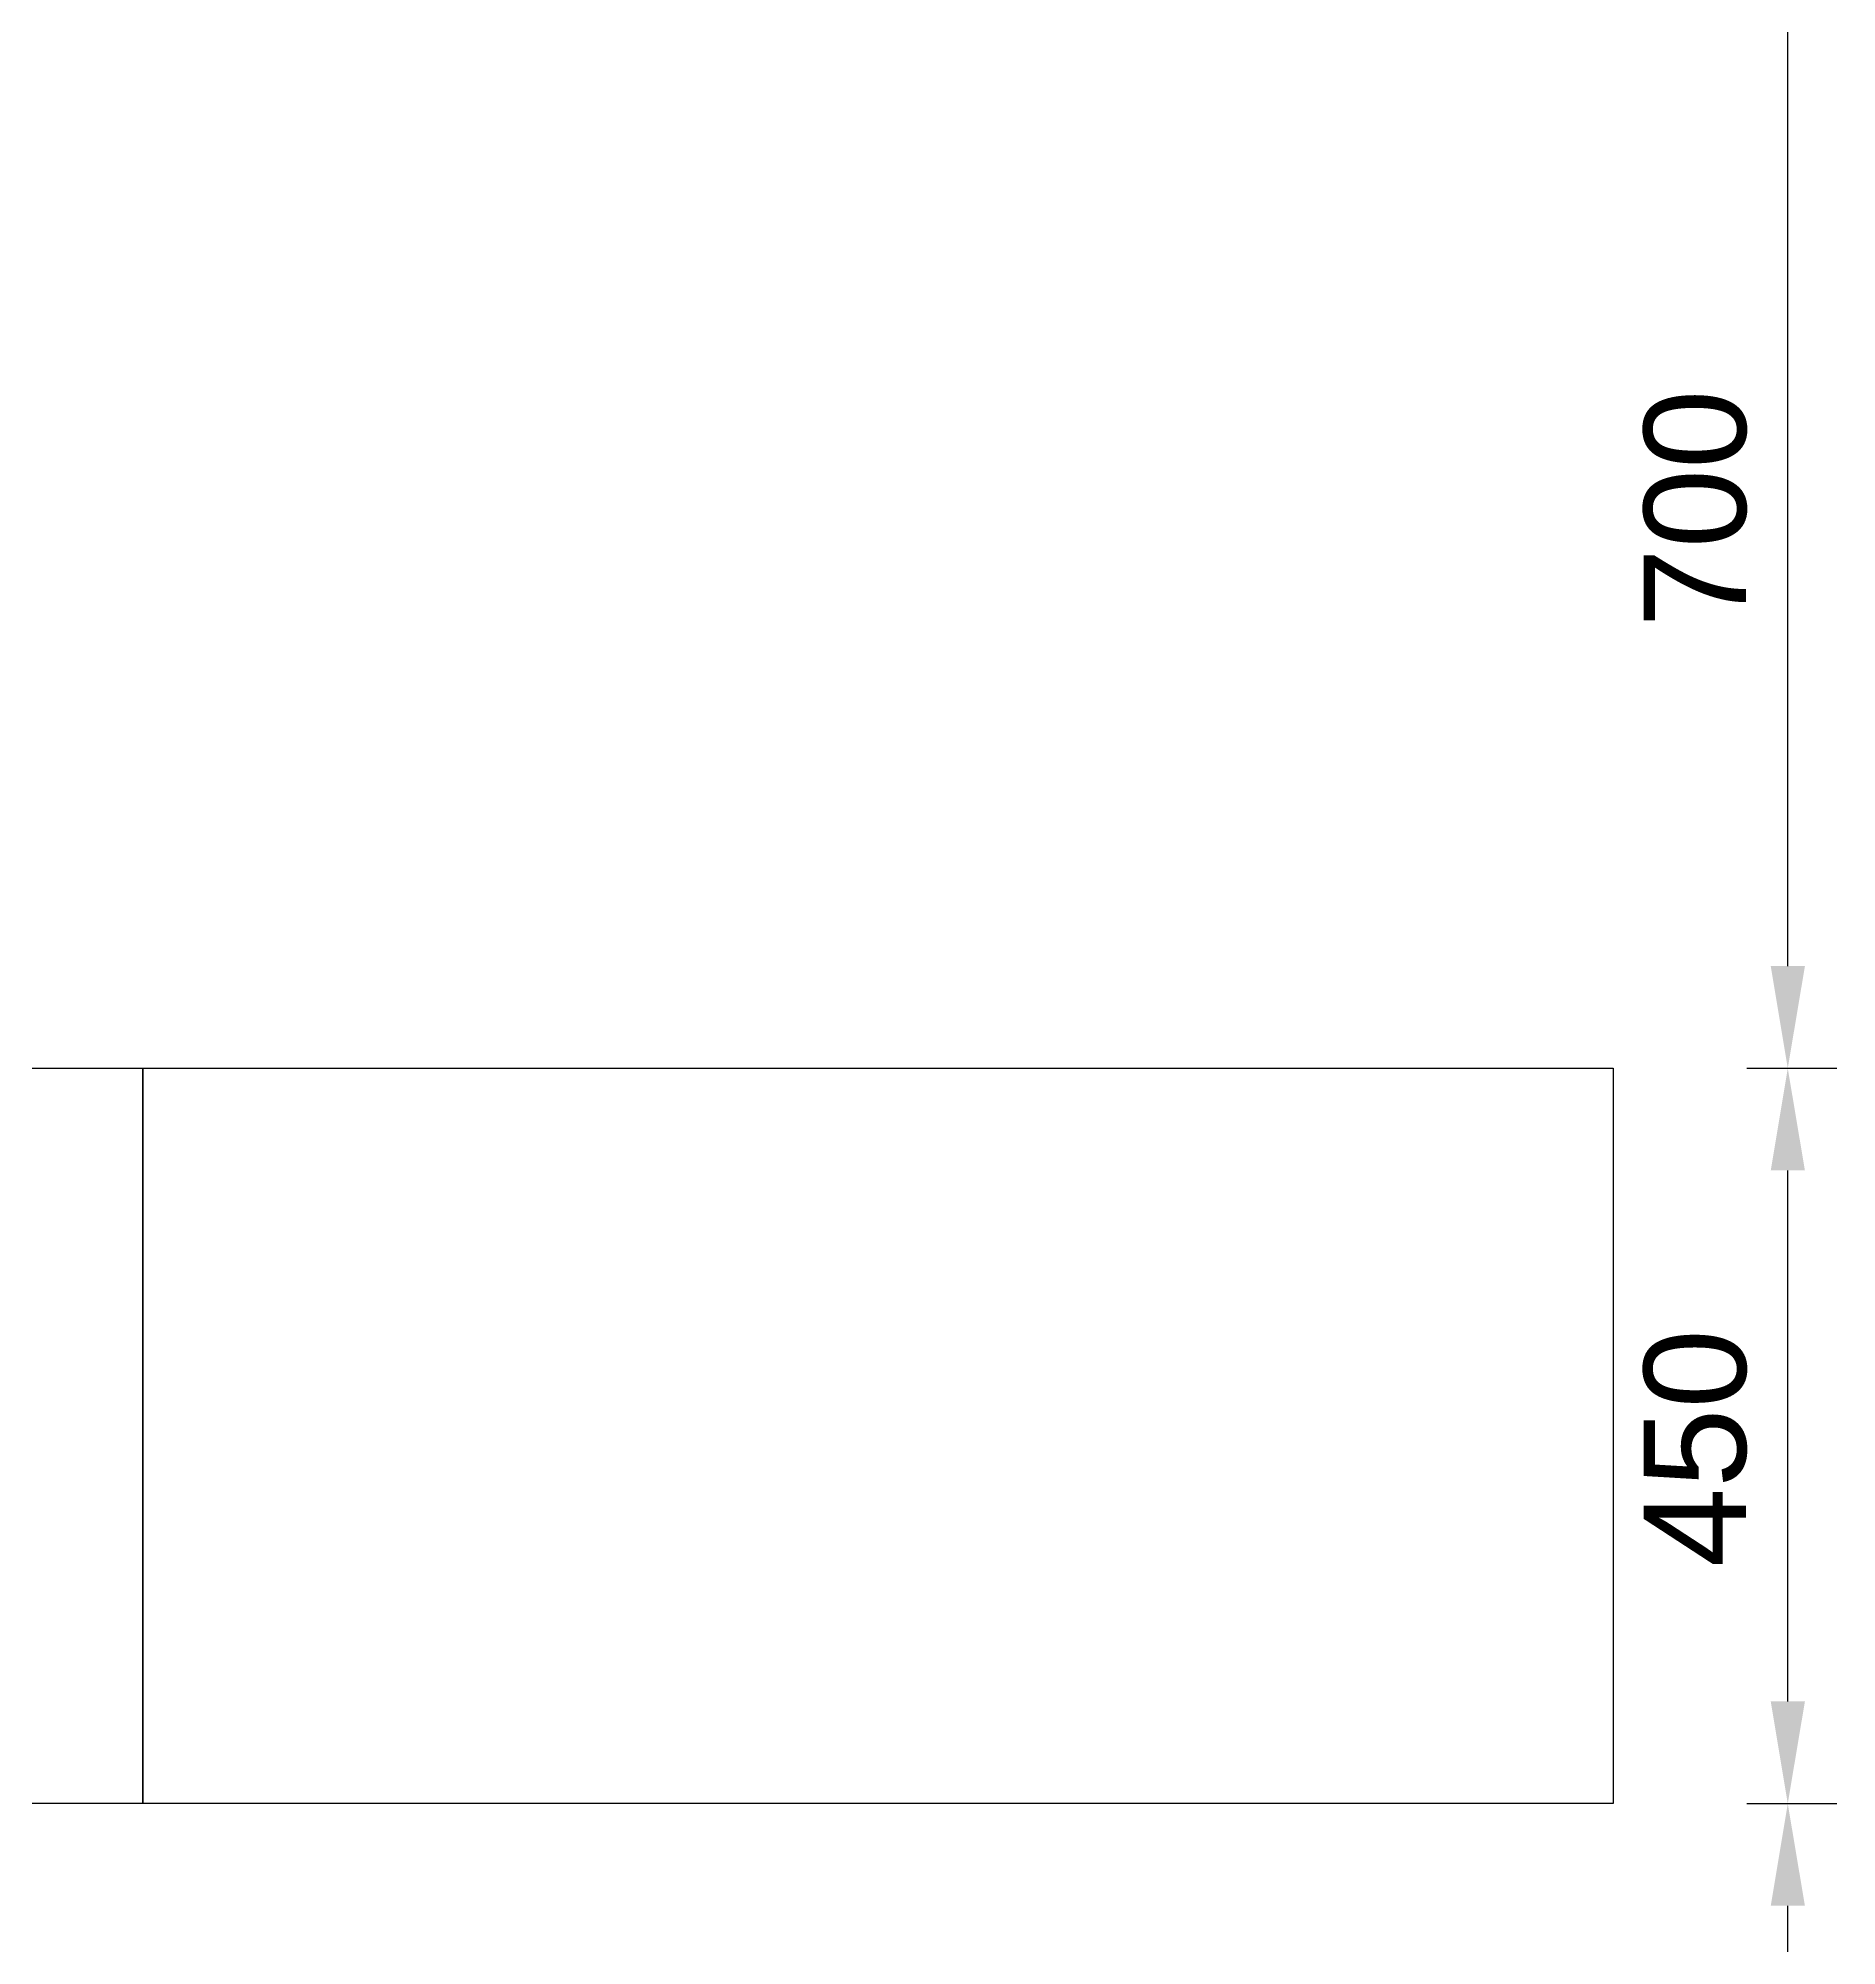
# Model space of a CAD drawing. Extents: x 681461 to 804584, y -183990 to -115925.
# Drawn here: x 689001 to 690102, y -151576 to -150409 of the extents above; entities that cross this region are included whole.
import ezdxf

# ---------------------------------------------------------------- set-up
doc = ezdxf.new("R2010")
doc.units = 0
doc.header["$LTSCALE"] = 900
doc.header["$PDMODE"] = 34
doc.layers.get('DEFPOINTS').update_dxf_attribs({"color": 3, "linetype": 'CONTINUOUS'})
doc.layers.add('DOOR', color=163, linetype='CONTINUOUS')
doc.styles.add('ROMANS', font='arial.ttf')
doc.dimstyles.get("Standard").update_dxf_attribs({"dimtxt": 2.5, "dimasz": 2.5, "dimexe": 1.25, "dimexo": 0.625, "dimtad": 1, "dimcen": 2.5, "dimazin": 3, "dimtfac": 1, "dimtmove": 0, "dimatfit": 3})

# ---------------------------------------------------------------- blocks, each defined once
blk = doc.blocks.new('*D15')
at = {"layer": 'DEFPOINTS', "color": 0, "linetype": 'BYBLOCK'}
for p in [(689965.4, -151489.1), (690072.3, -151489.1), (689965.4, -152189.1)]:
    blk.add_point(p, dxfattribs=at)
at = {"layer": 'DOOR', "color": 0, "linetype": 'BYBLOCK'}
for p, q in [((690047.3, -151489.1), (690102.3, -151489.1)), ((690047.3, -152189.1), (690102.3, -152189.1))]:
    blk.add_line(p, q, dxfattribs=at)
at = {"layer": 'DOOR', "color": 3, "linetype": 'BYBLOCK'}
blk.add_line((690072.3, -152126.6), (690072.3, -151551.6), dxfattribs=at)
for points in [[(690061.9, -151551.6), (690082.8, -151551.6), (690072.3, -151489.1)], [(690061.9, -152126.6), (690082.8, -152126.6), (690072.3, -152189.1)]]:
    blk.add_solid(points, dxfattribs=at)
at = {"layer": 'DOOR', "color": 6, "linetype": 'CONTINUOUS', "style": 'ROMANS'}
blk.add_text('700', height=62.5, rotation=90, dxfattribs=at).set_placement((690046.7, -151919.4))
blk = doc.blocks.new('*D16')
at = {"layer": 'DEFPOINTS', "color": 0, "linetype": 'BYBLOCK'}
for p in [(689965.4, -151039.1), (690072.3, -151039.1), (689965.4, -151489.1)]:
    blk.add_point(p, dxfattribs=at)
at = {"layer": 'DOOR', "color": 0, "linetype": 'BYBLOCK'}
for p, q in [((690047.3, -151039.1), (690102.3, -151039.1)), ((690047.3, -151489.1), (690102.3, -151489.1))]:
    blk.add_line(p, q, dxfattribs=at)
at = {"layer": 'DOOR', "color": 3, "linetype": 'BYBLOCK'}
blk.add_line((690072.3, -151426.6), (690072.3, -151101.6), dxfattribs=at)
for points in [[(690061.9, -151101.6), (690082.8, -151101.6), (690072.3, -151039.1)], [(690061.9, -151426.6), (690082.8, -151426.6), (690072.3, -151489.1)]]:
    blk.add_solid(points, dxfattribs=at)
at = {"layer": 'DOOR', "color": 6, "linetype": 'CONTINUOUS', "style": 'ROMANS'}
blk.add_text('450', height=62.5, rotation=90, dxfattribs=at).set_placement((690046.7, -151344.4))
blk = doc.blocks.new('*D17')
at = {"layer": 'DEFPOINTS', "color": 0, "linetype": 'BYBLOCK'}
for p in [(689965.4, -150339.1), (690072.3, -150339.1), (689965.4, -151039.1)]:
    blk.add_point(p, dxfattribs=at)
at = {"layer": 'DOOR', "color": 0, "linetype": 'BYBLOCK'}
for p, q in [((690047.3, -150339.1), (690102.3, -150339.1)), ((690047.3, -151039.1), (690102.3, -151039.1))]:
    blk.add_line(p, q, dxfattribs=at)
at = {"layer": 'DOOR', "color": 3, "linetype": 'BYBLOCK'}
blk.add_line((690072.3, -150976.6), (690072.3, -150401.6), dxfattribs=at)
for points in [[(690061.9, -150401.6), (690082.8, -150401.6), (690072.3, -150339.1)], [(690061.9, -150976.6), (690082.8, -150976.6), (690072.3, -151039.1)]]:
    blk.add_solid(points, dxfattribs=at)
at = {"layer": 'DOOR', "color": 6, "linetype": 'CONTINUOUS', "style": 'ROMANS'}
blk.add_text('700', height=62.5, rotation=90, dxfattribs=at).set_placement((690046.7, -150769.4))

msp = doc.modelspace()

# ---------------------------------------------------------------- linework, layer by layer
at = {"layer": 'DOOR', "color": 30, "linetype": 'BYBLOCK'}
for points in [[(688165.402, -151039.075), (689065.402, -151039.075), (689065.402, -151489.075), (688165.402, -151489.075)], [(689065.402, -151039.075), (689965.402, -151039.075), (689965.402, -151489.075), (689065.402, -151489.075)]]:
    msp.add_lwpolyline(points, close=True, dxfattribs=at)

# ---------------------------------------------------------------- dimensions: what is measured, and where the dimension line sits
for base, p1, p2, picture, middle in [((690072.345, -150339.075), (689965.402, -151039.075), (689965.402, -150339.075), '*D17', (690015.435, -150689.075)), ((690072.345, -151039.075), (689965.402, -151489.075), (689965.402, -151039.075), '*D16', (690015.435, -151264.075)), ((690072.345, -151489.075), (689965.402, -152189.075), (689965.402, -151489.075), '*D15', (690015.435, -151839.075))]:
    dim = msp.add_linear_dim(base=base, p1=p1, p2=p2, angle=90, dimstyle='Standard', dxfattribs=at)
    dim.commit()
    dim.dimension.update_dxf_attribs({"geometry": picture, "text_midpoint": middle})

doc.saveas('drawing.dxf')
